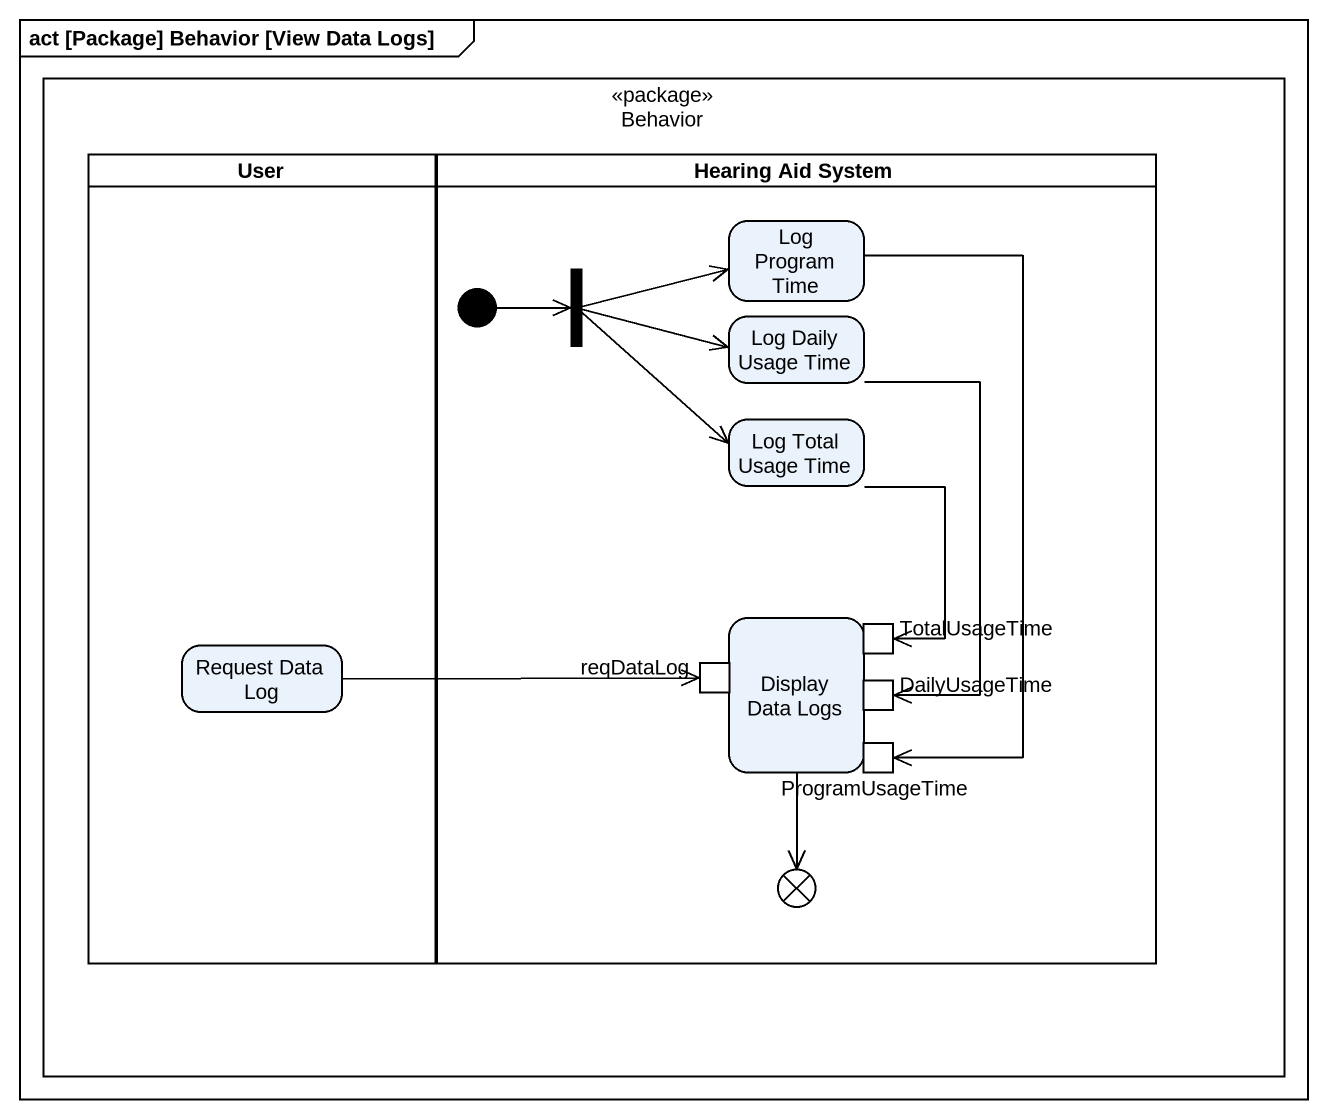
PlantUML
@startuml
mainframe act [Package] Behavior [View Data Logs]
hide empty description
state Behavior <<package>> {
  state User <<partition>> {
    state "Request Data Log" as Request_Data_Log
  }
  state "Hearing Aid System" as Hearing_Aid_System <<partition>> {
    state fork1 <<fork>>
    state "Log Program Time" as Log_Program_Time
    state "Log Daily Usage Time" as Log_Daily_Usage_Time
    state "Log Total Usage Time" as Log_Total_Usage_Time
    state "Display Data Logs" as Display_Data_Logs {
      state TotalUsageTime <<inputPin>>
      state reqDataLog <<inputPin>>
      state DailyUsageTime <<inputPin>>
      state ProgramUsageTime <<inputPin>>
    }
    state flowfinal1 <<end>>
    [*] -right-> fork1
  }
}
fork1 -right-> Log_Program_Time
fork1 -right-> Log_Daily_Usage_Time
fork1 --> Log_Total_Usage_Time
Log_Program_Time --> ProgramUsageTime
Log_Daily_Usage_Time --> DailyUsageTime
Log_Total_Usage_Time --> TotalUsageTime
Display_Data_Logs --> flowfinal1
Request_Data_Log -right-> reqDataLog
@enduml
